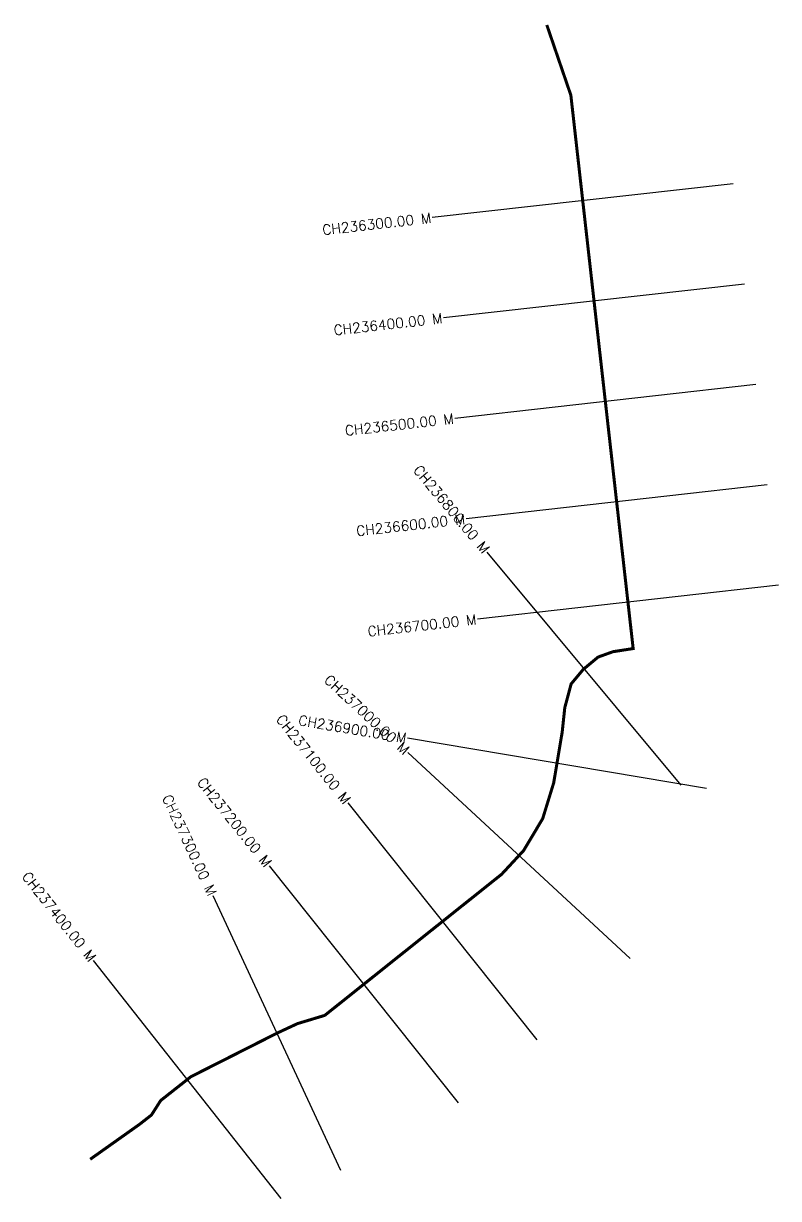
# Model space of a CAD drawing. Header units: metres. Extents: x 280688 to 284319, y 2048397 to 2051598.
# Drawn here: x 280688 to 281435, y 2050224 to 2051387 of the extents above; entities that cross this region are included whole.
import ezdxf
from ezdxf.enums import TextEntityAlignment as Align

# ---------------------------------------------------------------- set-up
doc = ezdxf.new("R2010")
doc.units = ezdxf.units.M
for name, color, linetype in [('CS', 134, 'Continuous'), ('CSMark', 6, 'Continuous'), ('NATURALLY PROTECTED', 3, 'Continuous')]:
    doc.layers.add(name, color=color, linetype=linetype)
doc.styles.get("Standard").update_dxf_attribs({"font": 'simplex.shx'})

msp = doc.modelspace()

# ---------------------------------------------------------------- linework, layer by layer
at = {"layer": 'CS'}
for p, q in [((281390.6, 2051228.4), (281092.5, 2051194.8)), ((281401.8, 2051129.1), (281103.7, 2051095.5)), ((281413, 2051029.7), (281114.9, 2050996.1)), ((281424.2, 2050930.3), (281126.1, 2050896.7)), ((281339, 2050633.1), (281147, 2050863.6)), ((281435.4, 2050831), (281137.3, 2050797.4)), ((281364, 2050629.7), (281068.1, 2050679.4)), ((281288.6, 2050461.5), (281068.5, 2050665.3)), ((281196.5, 2050381), (281009.4, 2050615.5)), ((281118.4, 2050318.6), (280931.3, 2050553.1)), ((281002.2, 2050251.5), (280875.6, 2050523.5)), ((280942.9, 2050223.8), (280757.3, 2050459.4))]:
    msp.add_line(p, q, dxfattribs=at)
at = {"layer": 'NATURALLY PROTECTED', "color": 2, "const_width": 3, "flags": 128}
msp.add_lwpolyline([(281206, 2051385.5), (281229.8, 2051316), (281291.5, 2050768.2), (281271.5, 2050765.1), (281256.8, 2050759.8), (281242.1, 2050747.6), (281230.1, 2050733.2), (281223.8, 2050709.7), (281221.2, 2050685.3), (281212.8, 2050635.2), (281201.9, 2050599.8), (281183, 2050568.2), (281161.3, 2050544.8), (280986.2, 2050405.1), (280959.1, 2050396.9), (280938.7, 2050387.4), (280853.5, 2050344.3), (280823.7, 2050320.8), (280814.6, 2050306.5), (280803, 2050297.4), (280753.9, 2050262.6)], dxfattribs=at)

# ---------------------------------------------------------------- texts
at = {"layer": 'CSMark'}
for s, rotation, p in [('CH236300.00 M', 6.431, (281091.5, 2051194.7)), ('CH236400.00 M', 6.431, (281102.7, 2051095.4)), ('CH236500.00 M', 6.431, (281113.9, 2050996)), ('CH236800.00 M', 309.7924, (281146.4, 2050864.4)), ('CH236600.00 M', 6.431, (281125.1, 2050896.6)), ('CH236700.00 M', 6.431, (281136.3, 2050797.2)), ('CH237000.00 M', 317.206, (281067.7, 2050666)), ('CH237100.00 M', 308.5837, (281008.8, 2050616.3)), ('CH236900.00 M', 350.4683, (281067.1, 2050679.5)), ('CH237200.00 M', 308.5837, (280930.6, 2050553.9)), ('CH237300.00 M', 294.9527, (280875.2, 2050524.4)), ('CH237400.00 M', 308.2332, (280756.7, 2050460.2))]:
    msp.add_text(s, height=10, rotation=rotation, dxfattribs=at).set_placement(p, align=Align.MIDDLE_RIGHT)

doc.saveas('drawing.dxf')
